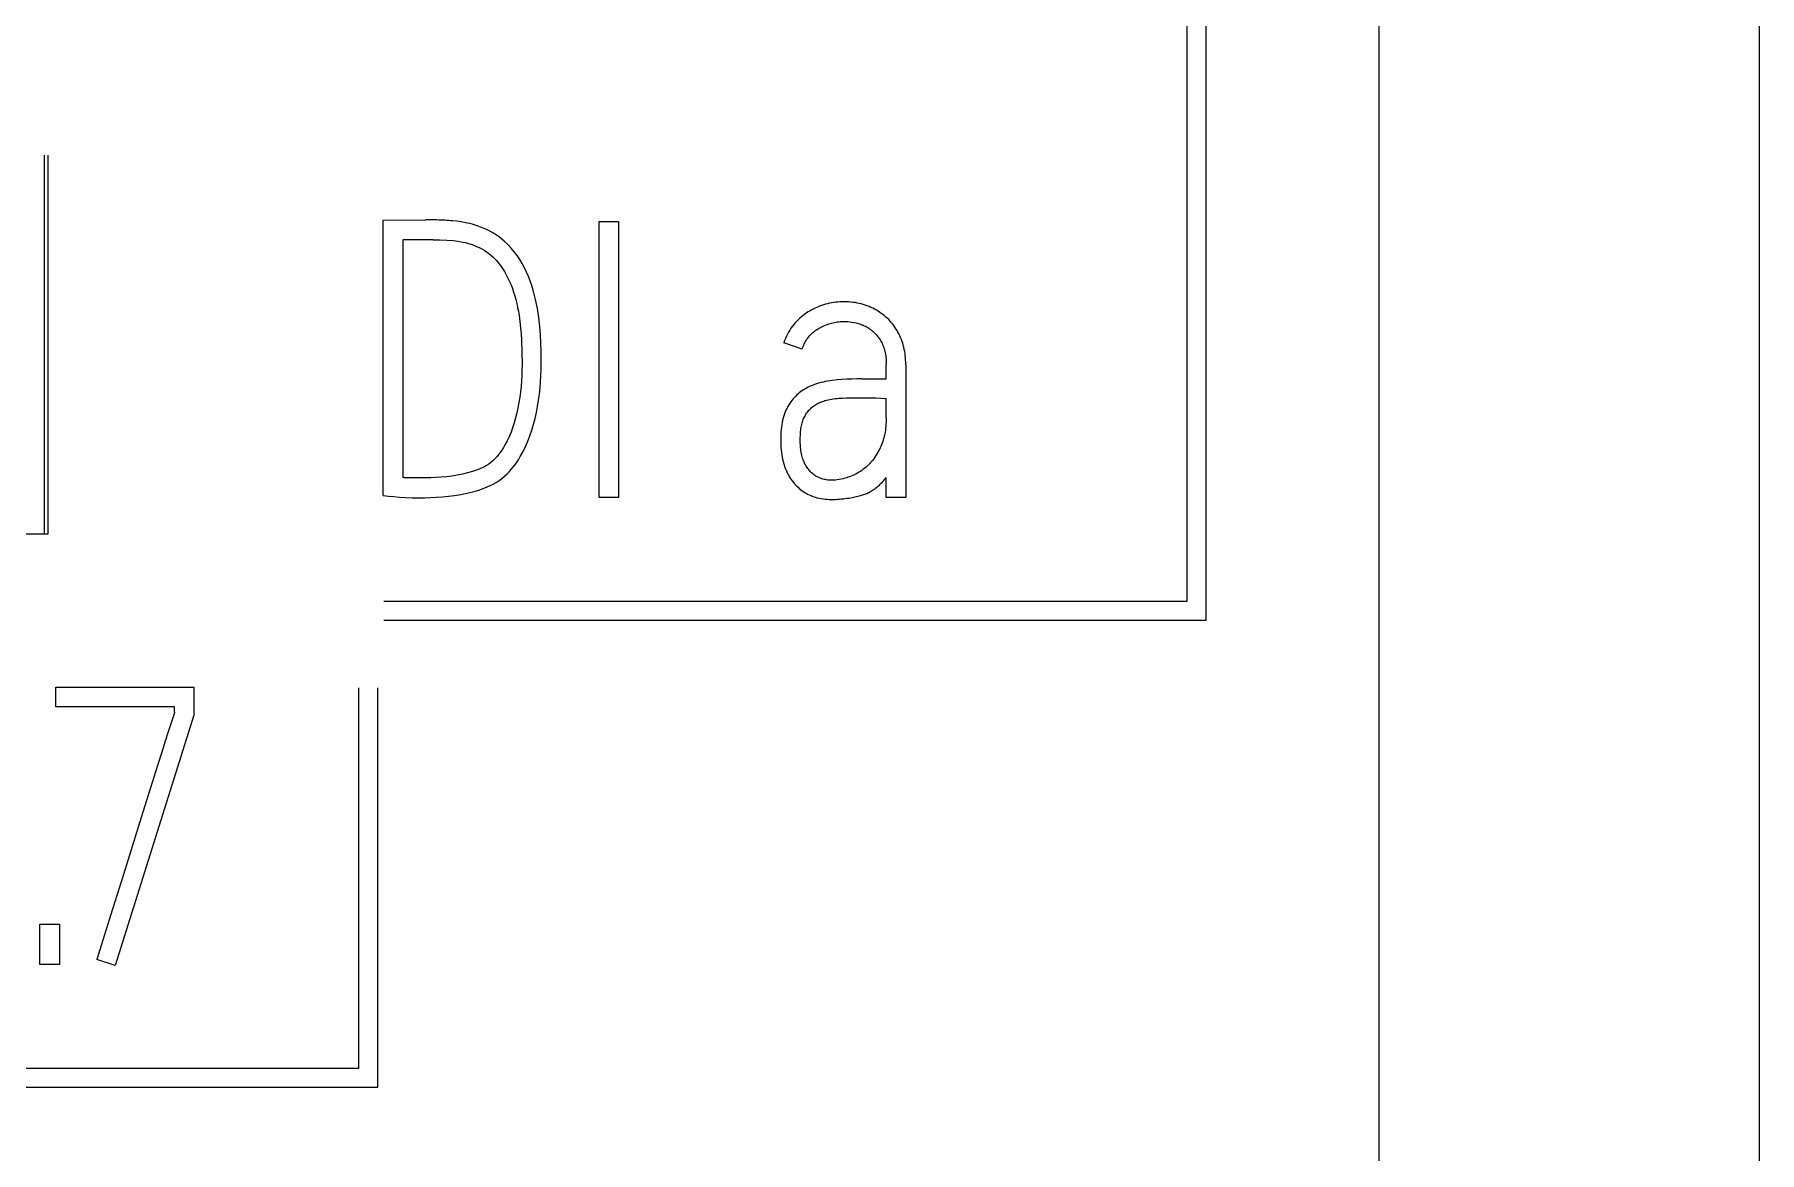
# Model space of a CAD drawing. Extents: x 867151 to 1787449, y -2071112 to -1028603.
# Drawn here: x 871248.47 to 871258.45, y -1032640.98 to -1032634.51 of the extents above; entities that cross this region are included whole.
import ezdxf

# ---------------------------------------------------------------- set-up
doc = ezdxf.new("R2010")
doc.units = 0
doc.header["$LTSCALE"] = 4
doc.header["$MEASUREMENT"] = 0
doc.layers.get('0').update_dxf_attribs({"linetype": 'CONTINUOUS'})
doc.layers.add('20000_FRONT_O', color=7, linetype='CONTINUOUS')

# ---------------------------------------------------------------- blocks, each defined once
blk = doc.blocks.new('A$C36C17930')
at = {"layer": '20000_FRONT_O', "color": 7, "linetype": 'Continuous'}
for p, q in [((45.0011, 0.4004), (45.0011, 99.6004)), ((42.8011, 59.8152), (42.8011, 93.1731)), ((41.6911, 69.6404), (41.6911, 77.6304)), ((41.8011, 69.5304), (41.8011, 77.6304)), ((35.0831, 70.0304), (35.0831, 72.2213)), ((35.1031, 70.0304), (35.1031, 72.2213)), ((37.0411, 71.8448), (37.2852, 71.847)), ((37.0411, 70.2515), (37.0411, 71.8448)), ((37.2956, 71.8471), (37.2852, 71.847)), ((37.306, 71.847), (37.2956, 71.8471)), ((37.3164, 71.8468), (37.306, 71.847)), ((37.3268, 71.8466), (37.3164, 71.8468)), ((37.3372, 71.8463), (37.3268, 71.8466)), ((37.3502, 71.8459), (37.3372, 71.8463)), ((37.3632, 71.8453), (37.3502, 71.8459)), ((37.3763, 71.8448), (37.3632, 71.8453)), ((37.3893, 71.8441), (37.3763, 71.8448)), ((37.3998, 71.8435), (37.3893, 71.8441)), ((37.4103, 71.8428), (37.3998, 71.8435)), ((37.4208, 71.8421), (37.4103, 71.8428)), ((37.4312, 71.8413), (37.4208, 71.8421)), ((37.4417, 71.8404), (37.4312, 71.8413)), ((37.4672, 71.8377), (37.4417, 71.8404)), ((37.4926, 71.8342), (37.4672, 71.8377)), ((37.5166, 71.8299), (37.4926, 71.8342)), ((38.2905, 70.2404), (38.2905, 71.8359)), ((38.2905, 71.8359), (38.4015, 71.8359)), ((38.4015, 71.8359), (38.4015, 70.2404)), ((37.1543, 71.7316), (37.1543, 70.3558)), ((37.3296, 71.7316), (37.1543, 71.7316)), ((37.3296, 71.7316), (37.3693, 71.731)), ((37.3693, 71.731), (37.4085, 71.7292)), ((37.5403, 71.8246), (37.5166, 71.8299)), ((37.5627, 71.8185), (37.5403, 71.8246)), ((37.5848, 71.8115), (37.5627, 71.8185)), ((37.6047, 71.8044), (37.5848, 71.8115)), ((37.6244, 71.7966), (37.6047, 71.8044)), ((37.6436, 71.7879), (37.6244, 71.7966)), ((37.6615, 71.7788), (37.6436, 71.7879)), ((37.6789, 71.769), (37.6615, 71.7788)), ((37.6958, 71.7583), (37.6789, 71.769)), ((37.7115, 71.7472), (37.6958, 71.7583)), ((37.7267, 71.7353), (37.7115, 71.7472)), ((37.7413, 71.7228), (37.7267, 71.7353)), ((37.4085, 71.7292), (37.4472, 71.7261)), ((37.4472, 71.7261), (37.4842, 71.7213)), ((37.4842, 71.7213), (37.5013, 71.7181)), ((37.5013, 71.7181), (37.5183, 71.7143)), ((37.5183, 71.7143), (37.5339, 71.7099)), ((37.5339, 71.7099), (37.5493, 71.705)), ((37.5493, 71.705), (37.5652, 71.6993)), ((37.5652, 71.6993), (37.5808, 71.693)), ((37.5808, 71.693), (37.5962, 71.686)), ((37.5962, 71.686), (37.6112, 71.6784)), ((37.6112, 71.6784), (37.625, 71.6705)), ((37.625, 71.6705), (37.6384, 71.662)), ((37.6384, 71.662), (37.6513, 71.6528)), ((37.6513, 71.6528), (37.6637, 71.6429)), ((37.6637, 71.6429), (37.6753, 71.6326)), ((37.6753, 71.6326), (37.6864, 71.6217)), ((37.7617, 71.7033), (37.7413, 71.7228)), ((37.781, 71.6827), (37.7617, 71.7033)), ((37.7989, 71.6615), (37.781, 71.6827)), ((37.8157, 71.6394), (37.7989, 71.6615)), ((37.8313, 71.6166), (37.8157, 71.6394)), ((37.6864, 71.6217), (37.6969, 71.6103)), ((37.6969, 71.6103), (37.7069, 71.5985)), ((37.7069, 71.5985), (37.7195, 71.5819)), ((37.7195, 71.5819), (37.7313, 71.5648)), ((37.7313, 71.5648), (37.7424, 71.5471)), ((37.7424, 71.5471), (37.753, 71.5286)), ((37.8456, 71.593), (37.8313, 71.6166)), ((37.8588, 71.5687), (37.8456, 71.593)), ((37.8709, 71.5439), (37.8588, 71.5687)), ((37.8819, 71.5186), (37.8709, 71.5439)), ((37.753, 71.5286), (37.7629, 71.5097)), ((37.7629, 71.5097), (37.772, 71.4905)), ((37.772, 71.4905), (37.7806, 71.4702)), ((37.7806, 71.4702), (37.7885, 71.4496)), ((37.7885, 71.4496), (37.7956, 71.4287)), ((37.8919, 71.4928), (37.8819, 71.5186)), ((37.9009, 71.4665), (37.8919, 71.4928)), ((37.9088, 71.4398), (37.9009, 71.4665)), ((37.9223, 71.3862), (37.9088, 71.4398)), ((37.7956, 71.4287), (37.8024, 71.407)), ((37.8024, 71.407), (37.8084, 71.385)), ((37.8084, 71.385), (37.8139, 71.3629)), ((37.8139, 71.3629), (37.8189, 71.3401)), ((37.8189, 71.3401), (37.8234, 71.3172)), ((37.933, 71.3333), (37.9223, 71.3862)), ((37.941, 71.2812), (37.933, 71.3333)), ((39.5318, 71.3321), (39.521, 71.3266)), ((39.5427, 71.3372), (39.5318, 71.3321)), ((39.5538, 71.3421), (39.5427, 71.3372)), ((39.565, 71.3465), (39.5538, 71.3421)), ((39.5765, 71.3506), (39.565, 71.3465)), ((39.5881, 71.3543), (39.5765, 71.3506)), ((39.5998, 71.3577), (39.5881, 71.3543)), ((39.6116, 71.3607), (39.5998, 71.3577)), ((39.6234, 71.3634), (39.6116, 71.3607)), ((39.6353, 71.3657), (39.6234, 71.3634)), ((39.6471, 71.3677), (39.6353, 71.3657)), ((39.6589, 71.3693), (39.6471, 71.3677)), ((39.6708, 71.3705), (39.6589, 71.3693)), ((39.6826, 71.3714), (39.6708, 71.3705)), ((39.6945, 71.372), (39.6826, 71.3714)), ((39.7063, 71.3721), (39.6945, 71.372)), ((39.7193, 71.372), (39.7063, 71.3721)), ((39.7322, 71.3714), (39.7193, 71.372)), ((39.7451, 71.3704), (39.7322, 71.3714)), ((39.758, 71.3691), (39.7451, 71.3704)), ((39.7702, 71.3674), (39.758, 71.3691)), ((39.7824, 71.3653), (39.7702, 71.3674)), ((39.7945, 71.3628), (39.7824, 71.3653)), ((39.8064, 71.3598), (39.7945, 71.3628)), ((39.8179, 71.3566), (39.8064, 71.3598)), ((39.8293, 71.3529), (39.8179, 71.3566)), ((39.8406, 71.3488), (39.8293, 71.3529)), ((39.8517, 71.3444), (39.8406, 71.3488)), ((39.8623, 71.3397), (39.8517, 71.3444)), ((39.8729, 71.3347), (39.8623, 71.3397)), ((39.8832, 71.3294), (39.8729, 71.3347)), ((37.8234, 71.3172), (37.8272, 71.2941)), ((37.8272, 71.2941), (37.832, 71.2583)), ((37.832, 71.2583), (37.8356, 71.2224)), ((37.9468, 71.2302), (37.941, 71.2812)), ((39.4156, 71.2401), (39.4075, 71.2298)), ((39.424, 71.2499), (39.4156, 71.2401)), ((39.4327, 71.2594), (39.424, 71.2499)), ((39.4418, 71.2686), (39.4327, 71.2594)), ((39.4508, 71.2772), (39.4418, 71.2686)), ((39.4602, 71.2855), (39.4508, 71.2772)), ((39.4699, 71.2934), (39.4602, 71.2855)), ((39.4796, 71.3008), (39.4699, 71.2934)), ((39.4897, 71.3078), (39.4796, 71.3008)), ((39.4999, 71.3145), (39.4897, 71.3078)), ((39.5104, 71.3207), (39.4999, 71.3145)), ((39.521, 71.3266), (39.5104, 71.3207)), ((39.5863, 71.232), (39.5943, 71.2355)), ((39.5943, 71.2355), (39.6023, 71.2387)), ((39.6023, 71.2387), (39.6104, 71.2417)), ((39.6104, 71.2417), (39.6183, 71.2444)), ((39.6183, 71.2444), (39.6263, 71.2469)), ((39.6263, 71.2469), (39.6344, 71.2492)), ((39.6344, 71.2492), (39.6425, 71.2512)), ((39.6425, 71.2512), (39.6506, 71.2531)), ((39.6506, 71.2531), (39.6589, 71.2547)), ((39.6589, 71.2547), (39.6671, 71.256)), ((39.6671, 71.256), (39.6753, 71.2571)), ((39.6753, 71.2571), (39.6836, 71.258)), ((39.6836, 71.258), (39.6919, 71.2586)), ((39.6919, 71.2586), (39.7002, 71.2589)), ((39.7002, 71.2589), (39.7085, 71.259)), ((39.7085, 71.259), (39.7182, 71.2587)), ((39.7182, 71.2587), (39.7279, 71.258)), ((39.7279, 71.258), (39.7392, 71.2567)), ((39.7392, 71.2567), (39.7505, 71.255)), ((39.7505, 71.255), (39.7634, 71.2528)), ((39.7634, 71.2528), (39.7762, 71.2501)), ((39.7762, 71.2501), (39.7854, 71.2478)), ((39.7854, 71.2478), (39.7944, 71.2452)), ((39.7944, 71.2452), (39.8034, 71.2422)), ((39.8034, 71.2422), (39.8102, 71.2396)), ((39.8102, 71.2396), (39.8169, 71.2367)), ((39.8169, 71.2367), (39.8235, 71.2336)), ((39.8235, 71.2336), (39.83, 71.2304)), ((39.8934, 71.3237), (39.8832, 71.3294)), ((39.9031, 71.3179), (39.8934, 71.3237)), ((39.9126, 71.3117), (39.9031, 71.3179)), ((39.922, 71.3053), (39.9126, 71.3117)), ((39.9311, 71.2985), (39.922, 71.3053)), ((39.9399, 71.2916), (39.9311, 71.2985)), ((39.9485, 71.2843), (39.9399, 71.2916)), ((39.9568, 71.2768), (39.9485, 71.2843)), ((39.9649, 71.269), (39.9568, 71.2768)), ((39.9726, 71.2609), (39.9649, 71.269)), ((39.9801, 71.2525), (39.9726, 71.2609)), ((39.9873, 71.2439), (39.9801, 71.2525)), ((39.9942, 71.2351), (39.9873, 71.2439)), ((40.0008, 71.2259), (39.9942, 71.2351)), ((37.8356, 71.2224), (37.8384, 71.1861)), ((37.8384, 71.1861), (37.8405, 71.1497)), ((37.8405, 71.1497), (37.8435, 71.0784)), ((37.9509, 71.1811), (37.9468, 71.2302)), ((37.9532, 71.1336), (37.9509, 71.1811)), ((37.9544, 71.0891), (37.9532, 71.1336)), ((39.3625, 71.1477), (39.3579, 71.1347)), ((39.4644, 71.0992), (39.3579, 71.1347)), ((39.3676, 71.1605), (39.3625, 71.1477)), ((39.3732, 71.173), (39.3676, 71.1605)), ((39.3791, 71.185), (39.3732, 71.173)), ((39.3855, 71.1967), (39.3791, 71.185)), ((39.3924, 71.2082), (39.3855, 71.1967)), ((39.3997, 71.2191), (39.3924, 71.2082)), ((39.4075, 71.2298), (39.3997, 71.2191)), ((39.4766, 71.1284), (39.4802, 71.1354)), ((39.4802, 71.1354), (39.4841, 71.1423)), ((39.4841, 71.1423), (39.4882, 71.1491)), ((39.4882, 71.1491), (39.4923, 71.1554)), ((39.4923, 71.1554), (39.4966, 71.1615)), ((39.4966, 71.1615), (39.5011, 71.1674)), ((39.5011, 71.1674), (39.5058, 71.1732)), ((39.5058, 71.1732), (39.5107, 71.1788)), ((39.5107, 71.1788), (39.5158, 71.1842)), ((39.5158, 71.1842), (39.5212, 71.1894)), ((39.5212, 71.1894), (39.5267, 71.1944)), ((39.5267, 71.1944), (39.5324, 71.1992)), ((39.5324, 71.1992), (39.5383, 71.2038)), ((39.5383, 71.2038), (39.5443, 71.2082)), ((39.5443, 71.2082), (39.5505, 71.2124)), ((39.5505, 71.2124), (39.5568, 71.2163)), ((39.5568, 71.2163), (39.5632, 71.2201)), ((39.5632, 71.2201), (39.5708, 71.2243)), ((39.5708, 71.2243), (39.5785, 71.2283)), ((39.5785, 71.2283), (39.5863, 71.232)), ((39.83, 71.2304), (39.8367, 71.2267)), ((39.8367, 71.2267), (39.8433, 71.2229)), ((39.8433, 71.2229), (39.8498, 71.2189)), ((39.8498, 71.2189), (39.8561, 71.2146)), ((39.8561, 71.2146), (39.8626, 71.2099)), ((39.8626, 71.2099), (39.8689, 71.205)), ((39.8689, 71.205), (39.8749, 71.1998)), ((39.8749, 71.1998), (39.8808, 71.1944)), ((39.8808, 71.1944), (39.8867, 71.1884)), ((39.8867, 71.1884), (39.8923, 71.1822)), ((39.8923, 71.1822), (39.8978, 71.1758)), ((39.8978, 71.1758), (39.903, 71.1692)), ((39.903, 71.1692), (39.9073, 71.1634)), ((39.9073, 71.1634), (39.9114, 71.1575)), ((39.9114, 71.1575), (39.9154, 71.1515)), ((39.9154, 71.1515), (39.9191, 71.1454)), ((39.9191, 71.1454), (39.9227, 71.1391)), ((39.9227, 71.1391), (39.9263, 71.1322)), ((40.0071, 71.2164), (40.0008, 71.2259)), ((40.013, 71.2068), (40.0071, 71.2164)), ((40.0186, 71.197), (40.013, 71.2068)), ((40.024, 71.1866), (40.0186, 71.197)), ((40.0291, 71.1761), (40.024, 71.1866)), ((40.0337, 71.1655), (40.0291, 71.1761)), ((40.0381, 71.1547), (40.0337, 71.1655)), ((40.0422, 71.1434), (40.0381, 71.1547)), ((40.0459, 71.1321), (40.0422, 71.1434)), ((37.8435, 71.0784), (37.8445, 71.0082)), ((37.9552, 71.0488), (37.9544, 71.0891)), ((37.9554, 71.0126), (37.9552, 71.0488)), ((39.4644, 71.0992), (39.4671, 71.1066)), ((39.4671, 71.1066), (39.47, 71.1139)), ((39.47, 71.1139), (39.4732, 71.1212)), ((39.4732, 71.1212), (39.4766, 71.1284)), ((39.9263, 71.1322), (39.9297, 71.1251)), ((39.9297, 71.1251), (39.9328, 71.1179)), ((39.9328, 71.1179), (39.9356, 71.1106)), ((39.9356, 71.1106), (39.9381, 71.1031)), ((39.9381, 71.1031), (39.9406, 71.0947)), ((39.9406, 71.0947), (39.9427, 71.0862)), ((39.9427, 71.0862), (39.9445, 71.0776)), ((39.9445, 71.0776), (39.9461, 71.0689)), ((39.9461, 71.0689), (39.9474, 71.0602)), ((39.9474, 71.0602), (39.9485, 71.0503)), ((39.9485, 71.0503), (39.9494, 71.0404)), ((39.9494, 71.0404), (39.95, 71.0304)), ((40.0493, 71.1206), (40.0459, 71.1321)), ((40.0523, 71.1091), (40.0493, 71.1206)), ((40.055, 71.0971), (40.0523, 71.1091)), ((40.0573, 71.0851), (40.055, 71.0971)), ((40.0592, 71.0731), (40.0573, 71.0851)), ((40.0608, 71.061), (40.0592, 71.0731)), ((40.062, 71.0484), (40.0608, 71.061)), ((40.0629, 71.0357), (40.062, 71.0484)), ((40.0634, 71.0231), (40.0629, 71.0357)), ((37.843, 70.9459), (37.8411, 70.9147)), ((37.8441, 70.9771), (37.843, 70.9459)), ((37.8445, 71.0082), (37.8441, 70.9771)), ((37.9515, 70.909), (37.9537, 70.944)), ((37.9537, 70.944), (37.955, 70.9783)), ((37.955, 70.9783), (37.9554, 71.0126)), ((39.95, 71.0304), (39.9503, 71.0204)), ((39.9503, 71.0204), (39.9504, 71.0104)), ((39.9504, 70.9261), (39.9504, 71.0104)), ((40.0636, 71.0104), (40.0634, 71.0231)), ((40.0636, 71.0104), (40.0636, 70.2404)), ((37.8352, 70.852), (37.8312, 70.8207)), ((37.8386, 70.8834), (37.8352, 70.852)), ((37.8411, 70.9147), (37.8386, 70.8834)), ((37.9399, 70.8029), (37.9446, 70.8385)), ((37.9446, 70.8385), (37.9485, 70.8741)), ((37.9485, 70.8741), (37.9515, 70.909)), ((39.4396, 70.8387), (39.4322, 70.8319)), ((39.4473, 70.8452), (39.4396, 70.8387)), ((39.4552, 70.8514), (39.4473, 70.8452)), ((39.4633, 70.8572), (39.4552, 70.8514)), ((39.4716, 70.8627), (39.4633, 70.8572)), ((39.4802, 70.8679), (39.4716, 70.8627)), ((39.4889, 70.8728), (39.4802, 70.8679)), ((39.5001, 70.8787), (39.4889, 70.8728)), ((39.5116, 70.884), (39.5001, 70.8787)), ((39.5233, 70.889), (39.5116, 70.884)), ((39.5351, 70.8936), (39.5233, 70.889)), ((39.5474, 70.8979), (39.5351, 70.8936)), ((39.5598, 70.9018), (39.5474, 70.8979)), ((39.5724, 70.9053), (39.5598, 70.9018)), ((39.585, 70.9083), (39.5724, 70.9053)), ((39.5983, 70.9111), (39.585, 70.9083)), ((39.6117, 70.9135), (39.5983, 70.9111)), ((39.6252, 70.9155), (39.6117, 70.9135)), ((39.6386, 70.9172), (39.6252, 70.9155)), ((39.6665, 70.92), (39.6386, 70.9172)), ((39.6945, 70.9222), (39.6665, 70.92)), ((39.7228, 70.9239), (39.6945, 70.9222)), ((39.7511, 70.9251), (39.7228, 70.9239)), ((39.7797, 70.9259), (39.7511, 70.9251)), ((39.8084, 70.9261), (39.7797, 70.9259)), ((39.8084, 70.9261), (39.9504, 70.9261)), ((37.8207, 70.7592), (37.8143, 70.7297)), ((37.8263, 70.7899), (37.8207, 70.7592)), ((37.8312, 70.8207), (37.8263, 70.7899)), ((37.9274, 70.7323), (37.9342, 70.7675)), ((37.9342, 70.7675), (37.9399, 70.8029)), ((39.3662, 70.7351), (39.3621, 70.7243)), ((39.3708, 70.7457), (39.3662, 70.7351)), ((39.3758, 70.7561), (39.3708, 70.7457)), ((39.3812, 70.7663), (39.3758, 70.7561)), ((39.3866, 70.7754), (39.3812, 70.7663)), ((39.3923, 70.7844), (39.3866, 70.7754)), ((39.3984, 70.793), (39.3923, 70.7844)), ((39.4047, 70.8015), (39.3984, 70.793)), ((39.4114, 70.8097), (39.4047, 70.8015)), ((39.4181, 70.8173), (39.4114, 70.8097)), ((39.425, 70.8247), (39.4181, 70.8173)), ((39.4322, 70.8319), (39.425, 70.8247)), ((39.4901, 70.7277), (39.4944, 70.7336)), ((39.4944, 70.7336), (39.499, 70.7394)), ((39.499, 70.7394), (39.5038, 70.745)), ((39.5038, 70.745), (39.5086, 70.7502)), ((39.5086, 70.7502), (39.5137, 70.7552)), ((39.5137, 70.7552), (39.5189, 70.7601)), ((39.5189, 70.7601), (39.5244, 70.7647)), ((39.5244, 70.7647), (39.53, 70.769)), ((39.53, 70.769), (39.5359, 70.7732)), ((39.5359, 70.7732), (39.542, 70.7771)), ((39.542, 70.7771), (39.5482, 70.7808)), ((39.5482, 70.7808), (39.5545, 70.7842)), ((39.5545, 70.7842), (39.561, 70.7874)), ((39.561, 70.7874), (39.5678, 70.7905)), ((39.5678, 70.7905), (39.5747, 70.7934)), ((39.5747, 70.7934), (39.5817, 70.796)), ((39.5817, 70.796), (39.5888, 70.7985)), ((39.5888, 70.7985), (39.596, 70.8007)), ((39.596, 70.8007), (39.6055, 70.8034)), ((39.6055, 70.8034), (39.6151, 70.8058)), ((39.6151, 70.8058), (39.6247, 70.8078)), ((39.6247, 70.8078), (39.6345, 70.8096)), ((39.6345, 70.8096), (39.6449, 70.8111)), ((39.6449, 70.8111), (39.6554, 70.8123)), ((39.6554, 70.8123), (39.6659, 70.8133)), ((39.6659, 70.8133), (39.6764, 70.814)), ((39.6764, 70.814), (39.6986, 70.8151)), ((39.6986, 70.8151), (39.7209, 70.8159)), ((39.7209, 70.8159), (39.7671, 70.817)), ((39.7671, 70.817), (39.8151, 70.8174)), ((39.8151, 70.8174), (39.8694, 70.8174)), ((39.8694, 70.8174), (39.8918, 70.8169)), ((39.8918, 70.8169), (39.9188, 70.8154)), ((39.9188, 70.8154), (39.9504, 70.8129)), ((39.9504, 70.702), (39.9504, 70.8129)), ((37.7901, 70.6443), (37.7805, 70.6178)), ((37.799, 70.6722), (37.7901, 70.6443)), ((37.807, 70.7004), (37.799, 70.6722)), ((37.8143, 70.7297), (37.807, 70.7004)), ((37.901, 70.6306), (37.9108, 70.6639)), ((37.9108, 70.6639), (37.9197, 70.6979)), ((37.9197, 70.6979), (37.9274, 70.7323)), ((39.343, 70.6339), (39.3417, 70.6188)), ((39.3447, 70.649), (39.343, 70.6339)), ((39.3466, 70.662), (39.3447, 70.649)), ((39.3489, 70.675), (39.3466, 70.662)), ((39.3516, 70.6879), (39.3489, 70.675)), ((39.3547, 70.7007), (39.3516, 70.6879)), ((39.3584, 70.7133), (39.3547, 70.7007)), ((39.3621, 70.7243), (39.3584, 70.7133)), ((39.4566, 70.6305), (39.4576, 70.6385)), ((39.4576, 70.6385), (39.4589, 70.6464)), ((39.4589, 70.6464), (39.4603, 70.6544)), ((39.4603, 70.6544), (39.462, 70.6622)), ((39.462, 70.6622), (39.4639, 70.6701)), ((39.4639, 70.6701), (39.4662, 70.6778)), ((39.4662, 70.6778), (39.4683, 70.6843)), ((39.4683, 70.6843), (39.4706, 70.6907)), ((39.4706, 70.6907), (39.4731, 70.697)), ((39.4731, 70.697), (39.4759, 70.7032)), ((39.4759, 70.7032), (39.4789, 70.7093)), ((39.4789, 70.7093), (39.4822, 70.7153)), ((39.4822, 70.7153), (39.486, 70.7216)), ((39.486, 70.7216), (39.4901, 70.7277)), ((39.947, 70.6401), (39.9455, 70.6289)), ((39.9483, 70.6524), (39.947, 70.6401)), ((39.9492, 70.6648), (39.9483, 70.6524)), ((39.9499, 70.6772), (39.9492, 70.6648)), ((39.9503, 70.6896), (39.9499, 70.6772)), ((39.9504, 70.702), (39.9503, 70.6896)), ((37.7457, 70.5442), (37.737, 70.5295)), ((37.7583, 70.5677), (37.7457, 70.5442)), ((37.7698, 70.5919), (37.7583, 70.5677)), ((37.7805, 70.6178), (37.7698, 70.5919)), ((37.8501, 70.5055), (37.8646, 70.5349)), ((37.8646, 70.5349), (37.878, 70.566)), ((37.878, 70.566), (37.89, 70.5977)), ((37.89, 70.5977), (37.901, 70.6306)), ((39.3403, 70.5884), (39.3402, 70.5733)), ((39.3402, 70.5733), (39.3403, 70.5589)), ((39.3408, 70.6036), (39.3403, 70.5884)), ((39.3403, 70.5589), (39.3408, 70.5445)), ((39.3417, 70.6188), (39.3408, 70.6036)), ((39.3408, 70.5445), (39.3417, 70.5302)), ((39.4533, 70.5733), (39.4535, 70.5876)), ((39.4535, 70.5589), (39.4533, 70.5733)), ((39.4535, 70.5876), (39.4539, 70.5983)), ((39.4541, 70.5445), (39.4535, 70.5589)), ((39.4539, 70.5983), (39.4545, 70.6091)), ((39.4552, 70.5301), (39.4541, 70.5445)), ((39.4545, 70.6091), (39.4554, 70.6198)), ((39.4554, 70.6198), (39.4566, 70.6305)), ((39.9194, 70.5355), (39.9153, 70.5267)), ((39.9234, 70.5451), (39.9194, 70.5355)), ((39.9272, 70.5548), (39.9234, 70.5451)), ((39.9306, 70.5647), (39.9272, 70.5548)), ((39.9338, 70.5746), (39.9306, 70.5647)), ((39.9366, 70.5846), (39.9338, 70.5746)), ((39.9394, 70.5956), (39.9366, 70.5846)), ((39.9417, 70.6066), (39.9394, 70.5956)), ((39.9438, 70.6177), (39.9417, 70.6066)), ((39.9455, 70.6289), (39.9438, 70.6177)), ((37.6519, 70.4341), (37.6396, 70.4257)), ((37.664, 70.4434), (37.6519, 70.4341)), ((37.6756, 70.4534), (37.664, 70.4434)), ((37.6867, 70.464), (37.6756, 70.4534)), ((37.6977, 70.4759), (37.6867, 70.464)), ((37.7081, 70.4883), (37.6977, 70.4759)), ((37.718, 70.5011), (37.7081, 70.4883)), ((37.7278, 70.5151), (37.718, 70.5011)), ((37.737, 70.5295), (37.7278, 70.5151)), ((37.799, 70.4235), (37.8114, 70.4408)), ((37.8114, 70.4408), (37.8231, 70.4586)), ((37.8231, 70.4586), (37.8342, 70.4768)), ((37.8342, 70.4768), (37.8501, 70.5055)), ((39.3417, 70.5302), (39.3429, 70.5158)), ((39.3429, 70.5158), (39.3445, 70.5015)), ((39.3445, 70.5015), (39.3466, 70.4873)), ((39.3466, 70.4873), (39.349, 70.4731)), ((39.349, 70.4731), (39.3513, 70.4623)), ((39.3513, 70.4623), (39.3538, 70.4515)), ((39.3538, 70.4515), (39.3566, 70.4408)), ((39.3566, 70.4408), (39.3598, 70.4301)), ((39.4562, 70.5206), (39.4552, 70.5301)), ((39.4574, 70.5112), (39.4562, 70.5206)), ((39.4589, 70.5017), (39.4574, 70.5112)), ((39.4607, 70.4924), (39.4589, 70.5017)), ((39.4626, 70.4842), (39.4607, 70.4924)), ((39.4648, 70.4761), (39.4626, 70.4842)), ((39.4673, 70.468), (39.4648, 70.4761)), ((39.47, 70.4601), (39.4673, 70.468)), ((39.4727, 70.453), (39.47, 70.4601)), ((39.4756, 70.4461), (39.4727, 70.453)), ((39.4788, 70.4392), (39.4756, 70.4461)), ((39.4822, 70.4325), (39.4788, 70.4392)), ((39.854, 70.4356), (39.8479, 70.4295)), ((39.8599, 70.442), (39.854, 70.4356)), ((39.8655, 70.4485), (39.8599, 70.442)), ((39.871, 70.4551), (39.8655, 70.4485)), ((39.878, 70.4642), (39.871, 70.4551)), ((39.8846, 70.4734), (39.878, 70.4642)), ((39.8909, 70.4829), (39.8846, 70.4734)), ((39.8969, 70.4925), (39.8909, 70.4829)), ((39.9019, 70.5009), (39.8969, 70.4925)), ((39.9066, 70.5094), (39.9019, 70.5009)), ((39.9111, 70.518), (39.9066, 70.5094)), ((39.9153, 70.5267), (39.9111, 70.518)), ((37.1571, 70.3555), (37.1543, 70.3558)), ((37.16, 70.3552), (37.1571, 70.3555)), ((37.1628, 70.355), (37.16, 70.3552)), ((37.1657, 70.3547), (37.1628, 70.355)), ((37.1685, 70.3545), (37.1657, 70.3547)), ((37.1717, 70.3544), (37.1685, 70.3545)), ((37.1749, 70.3542), (37.1717, 70.3544)), ((37.178, 70.354), (37.1749, 70.3542)), ((37.1812, 70.3539), (37.178, 70.354)), ((37.1844, 70.3538), (37.1812, 70.3539)), ((37.1888, 70.3537), (37.1844, 70.3538)), ((37.1932, 70.3536), (37.1888, 70.3537)), ((37.1976, 70.3536), (37.1932, 70.3536)), ((37.202, 70.3536), (37.1976, 70.3536)), ((37.2608, 70.3536), (37.202, 70.3536)), ((37.2881, 70.3538), (37.2608, 70.3536)), ((37.3166, 70.3545), (37.2881, 70.3538)), ((37.3463, 70.3558), (37.3166, 70.3545)), ((37.3767, 70.3578), (37.3463, 70.3558)), ((37.4074, 70.3607), (37.3767, 70.3578)), ((37.4384, 70.3647), (37.4074, 70.3607)), ((37.4692, 70.3696), (37.4384, 70.3647)), ((37.4995, 70.3755), (37.4692, 70.3696)), ((37.5294, 70.3824), (37.4995, 70.3755)), ((37.5584, 70.3905), (37.5294, 70.3824)), ((37.5866, 70.4002), (37.5584, 70.3905)), ((37.6002, 70.4054), (37.5866, 70.4002)), ((37.6137, 70.4113), (37.6002, 70.4054)), ((37.6269, 70.418), (37.6137, 70.4113)), ((37.6396, 70.4257), (37.6269, 70.418)), ((37.6954, 70.3279), (37.7122, 70.3386)), ((37.7122, 70.3386), (37.7283, 70.3504)), ((37.7283, 70.3504), (37.7438, 70.3631)), ((37.7438, 70.3631), (37.7584, 70.3767)), ((37.7584, 70.3767), (37.7727, 70.3916)), ((37.7727, 70.3916), (37.7862, 70.4072)), ((37.7862, 70.4072), (37.799, 70.4235)), ((39.3598, 70.4301), (39.3632, 70.4196)), ((39.3632, 70.4196), (39.367, 70.4092)), ((39.367, 70.4092), (39.3712, 70.3989)), ((39.3712, 70.3989), (39.3757, 70.3888)), ((39.3757, 70.3888), (39.3802, 70.3796)), ((39.3802, 70.3796), (39.385, 70.3706)), ((39.385, 70.3706), (39.3901, 70.3617)), ((39.3901, 70.3617), (39.3955, 70.353)), ((39.3955, 70.353), (39.4012, 70.3445)), ((39.4012, 70.3445), (39.4072, 70.3362)), ((39.4072, 70.3362), (39.4135, 70.3281)), ((39.4855, 70.4264), (39.4822, 70.4325)), ((39.489, 70.4204), (39.4855, 70.4264)), ((39.4927, 70.4145), (39.489, 70.4204)), ((39.4966, 70.4088), (39.4927, 70.4145)), ((39.5005, 70.4036), (39.4966, 70.4088)), ((39.5046, 70.3986), (39.5005, 70.4036)), ((39.5088, 70.3938), (39.5046, 70.3986)), ((39.5133, 70.3891), (39.5088, 70.3938)), ((39.5191, 70.3834), (39.5133, 70.3891)), ((39.5252, 70.3781), (39.5191, 70.3834)), ((39.5315, 70.373), (39.5252, 70.3781)), ((39.5377, 70.3685), (39.5315, 70.373)), ((39.5441, 70.3643), (39.5377, 70.3685)), ((39.5507, 70.3605), (39.5441, 70.3643)), ((39.5573, 70.3571), (39.5507, 70.3605)), ((39.5641, 70.3541), (39.5573, 70.3571)), ((39.571, 70.3513), (39.5641, 70.3541)), ((39.5778, 70.349), (39.571, 70.3513)), ((39.5847, 70.347), (39.5778, 70.349)), ((39.5917, 70.3452), (39.5847, 70.347)), ((39.5985, 70.3437), (39.5917, 70.3452)), ((39.6054, 70.3424), (39.5985, 70.3437)), ((39.6124, 70.3415), (39.6054, 70.3424)), ((39.6193, 70.3408), (39.6124, 70.3415)), ((39.6262, 70.3404), (39.6193, 70.3408)), ((39.6331, 70.3402), (39.6262, 70.3404)), ((39.6415, 70.3404), (39.6331, 70.3402)), ((39.6498, 70.3408), (39.6415, 70.3404)), ((39.6582, 70.3415), (39.6498, 70.3408)), ((39.6665, 70.3425), (39.6582, 70.3415)), ((39.6783, 70.3443), (39.6665, 70.3425)), ((39.69, 70.3465), (39.6783, 70.3443)), ((39.7016, 70.3491), (39.69, 70.3465)), ((39.711, 70.3515), (39.7016, 70.3491)), ((39.7202, 70.3542), (39.711, 70.3515)), ((39.7294, 70.3571), (39.7202, 70.3542)), ((39.7385, 70.3602), (39.7294, 70.3571)), ((39.7478, 70.3638), (39.7385, 70.3602)), ((39.7571, 70.3676), (39.7478, 70.3638)), ((39.7662, 70.3717), (39.7571, 70.3676)), ((39.7751, 70.3761), (39.7662, 70.3717)), ((39.784, 70.3809), (39.7751, 70.3761)), ((39.7927, 70.3861), (39.784, 70.3809)), ((39.8012, 70.3915), (39.7927, 70.3861)), ((39.8095, 70.3972), (39.8012, 70.3915)), ((39.8179, 70.4034), (39.8095, 70.3972)), ((39.8261, 70.4098), (39.8179, 70.4034)), ((39.834, 70.4165), (39.8261, 70.4098)), ((39.8417, 70.4235), (39.834, 70.4165)), ((39.8479, 70.4295), (39.8417, 70.4235)), ((39.9315, 70.3335), (39.9364, 70.339)), ((39.9364, 70.339), (39.9412, 70.3445)), ((39.9412, 70.3445), (39.9459, 70.3501)), ((39.9459, 70.3501), (39.9504, 70.3558)), ((39.9504, 70.2404), (39.9504, 70.3558)), ((37.0411, 70.2515), (37.0713, 70.2485)), ((37.0713, 70.2485), (37.1028, 70.2456)), ((37.1028, 70.2456), (37.1355, 70.2426)), ((37.1355, 70.2426), (37.1706, 70.2401)), ((37.1706, 70.2401), (37.2094, 70.2387)), ((37.2094, 70.2387), (37.252, 70.2382)), ((37.252, 70.2382), (37.2824, 70.2385)), ((37.2824, 70.2385), (37.3146, 70.2396)), ((37.3146, 70.2396), (37.3485, 70.2415)), ((37.3485, 70.2415), (37.3834, 70.2442)), ((37.3834, 70.2442), (37.4185, 70.2479)), ((37.4185, 70.2479), (37.4539, 70.2526)), ((37.4539, 70.2526), (37.4894, 70.2584)), ((37.4894, 70.2584), (37.5249, 70.2654)), ((37.5249, 70.2654), (37.5604, 70.2737)), ((37.5604, 70.2737), (37.5952, 70.2835)), ((37.5952, 70.2835), (37.6285, 70.2954)), ((37.6285, 70.2954), (37.6603, 70.3092)), ((37.6603, 70.3092), (37.6781, 70.3181)), ((37.6781, 70.3181), (37.6954, 70.3279)), ((38.4015, 70.2404), (38.2905, 70.2404)), ((39.4135, 70.3281), (39.4201, 70.3203)), ((39.4201, 70.3203), (39.4266, 70.313)), ((39.4266, 70.313), (39.4334, 70.306)), ((39.4334, 70.306), (39.4405, 70.2993)), ((39.4405, 70.2993), (39.4478, 70.2928)), ((39.4478, 70.2928), (39.4553, 70.2866)), ((39.4553, 70.2866), (39.4631, 70.2807)), ((39.4631, 70.2807), (39.471, 70.275)), ((39.471, 70.275), (39.4792, 70.2697)), ((39.4792, 70.2697), (39.4876, 70.2648)), ((39.4876, 70.2648), (39.4961, 70.2602)), ((39.4961, 70.2602), (39.5048, 70.2559)), ((39.5048, 70.2559), (39.5136, 70.2519)), ((39.5136, 70.2519), (39.5226, 70.2483)), ((39.5226, 70.2483), (39.5317, 70.245)), ((39.5317, 70.245), (39.5409, 70.242)), ((39.5409, 70.242), (39.5502, 70.2394)), ((39.5502, 70.2394), (39.5619, 70.2366)), ((39.5619, 70.2366), (39.5736, 70.2344)), ((39.5736, 70.2344), (39.5854, 70.2326)), ((39.7119, 70.2342), (39.7231, 70.2357)), ((39.7231, 70.2357), (39.7343, 70.2373)), ((39.7343, 70.2373), (39.7455, 70.2392)), ((39.7455, 70.2392), (39.7536, 70.2406)), ((39.7536, 70.2406), (39.7617, 70.2421)), ((39.7617, 70.2421), (39.7698, 70.2437)), ((39.7698, 70.2437), (39.7778, 70.2454)), ((39.7778, 70.2454), (39.7858, 70.2473)), ((39.7858, 70.2473), (39.7938, 70.2493)), ((39.7938, 70.2493), (39.8018, 70.2515)), ((39.8018, 70.2515), (39.808, 70.2533)), ((39.808, 70.2533), (39.8141, 70.2553)), ((39.8141, 70.2553), (39.8202, 70.2574)), ((39.8202, 70.2574), (39.8263, 70.2596)), ((39.8263, 70.2596), (39.8323, 70.262)), ((39.8323, 70.262), (39.8383, 70.2645)), ((39.8383, 70.2645), (39.8442, 70.2672)), ((39.8442, 70.2672), (39.85, 70.27)), ((39.85, 70.27), (39.8558, 70.2729)), ((39.8558, 70.2729), (39.8611, 70.2759)), ((39.8611, 70.2759), (39.8663, 70.2789)), ((39.8663, 70.2789), (39.8714, 70.2821)), ((39.8714, 70.2821), (39.8765, 70.2854)), ((39.8765, 70.2854), (39.8815, 70.2889)), ((39.8815, 70.2889), (39.8864, 70.2924)), ((39.8864, 70.2924), (39.8913, 70.2961)), ((39.8913, 70.2961), (39.896, 70.2999)), ((39.896, 70.2999), (39.9007, 70.3037)), ((39.9007, 70.3037), (39.9053, 70.3077)), ((39.9053, 70.3077), (39.9108, 70.3126)), ((39.9108, 70.3126), (39.9161, 70.3177)), ((39.9161, 70.3177), (39.9214, 70.3228)), ((39.9214, 70.3228), (39.9265, 70.3281)), ((39.9265, 70.3281), (39.9315, 70.3335)), ((40.0636, 70.2404), (39.9504, 70.2404)), ((39.5854, 70.2326), (39.5973, 70.2312)), ((39.5973, 70.2312), (39.6092, 70.2302)), ((39.6092, 70.2302), (39.6211, 70.2296)), ((39.6211, 70.2296), (39.6331, 70.2293)), ((39.6331, 70.2293), (39.6472, 70.2294)), ((39.6472, 70.2294), (39.6577, 70.2297)), ((39.6577, 70.2297), (39.6683, 70.2302)), ((39.6683, 70.2302), (39.6788, 70.2309)), ((39.6788, 70.2309), (39.6893, 70.2318)), ((39.6893, 70.2318), (39.7006, 70.2329)), ((39.7006, 70.2329), (39.7119, 70.2342)), ((15.3621, 70.0304), (35.1031, 70.0304)), ((37.0451, 69.6404), (41.6911, 69.6404)), ((37.0451, 69.5304), (41.8011, 69.5304)), ((35.1472, 69.0294), (35.1472, 69.1426)), ((35.1472, 69.1426), (35.9461, 69.1426)), ((35.9461, 69.1426), (35.9461, 68.9806)), ((36.9011, 66.9404), (36.9011, 69.1404)), ((37.0111, 66.8304), (37.0111, 69.1404)), ((35.8351, 69.0294), (35.1472, 69.0294)), ((35.9461, 68.9806), (35.4912, 67.5337)), ((35.8243, 68.9668), (35.8129, 68.9318)), ((35.8317, 68.989), (35.8243, 68.9668)), ((35.8351, 68.9984), (35.8317, 68.989)), ((35.8351, 68.9984), (35.8351, 69.0294)), ((35.7983, 68.8859), (35.7809, 68.8312)), ((35.8129, 68.9318), (35.7983, 68.8859)), ((35.7608, 68.7676), (35.7385, 68.6967)), ((35.7809, 68.8312), (35.7608, 68.7676)), ((35.7385, 68.6967), (35.6618, 68.4522)), ((35.6618, 68.4522), (35.6344, 68.3653)), ((35.6344, 68.3653), (35.6066, 68.2771)), ((35.6066, 68.2771), (35.5385, 68.0594)), ((35.5385, 68.0594), (35.4645, 67.8235)), ((35.0562, 67.5404), (35.0562, 67.7734)), ((35.0562, 67.7734), (35.1694, 67.7734)), ((35.1694, 67.7734), (35.1694, 67.5404)), ((35.4645, 67.8235), (35.3846, 67.5692)), ((35.4912, 67.5337), (35.3846, 67.5692)), ((35.1694, 67.5404), (35.0562, 67.5404)), ((17.3731, 66.9404), (36.9011, 66.9404)), ((17.2631, 66.8304), (37.0111, 66.8304))]:
    blk.add_line(p, q, dxfattribs=at)

msp = doc.modelspace()

# ---------------------------------------------------------------- block references
at = {"color": 0, "linetype": 'ByBlock', "ltscale": 25}
msp.add_blockref('A$C36C17930', (871213.445, -1032707.432), dxfattribs=at)

doc.saveas('drawing.dxf')
